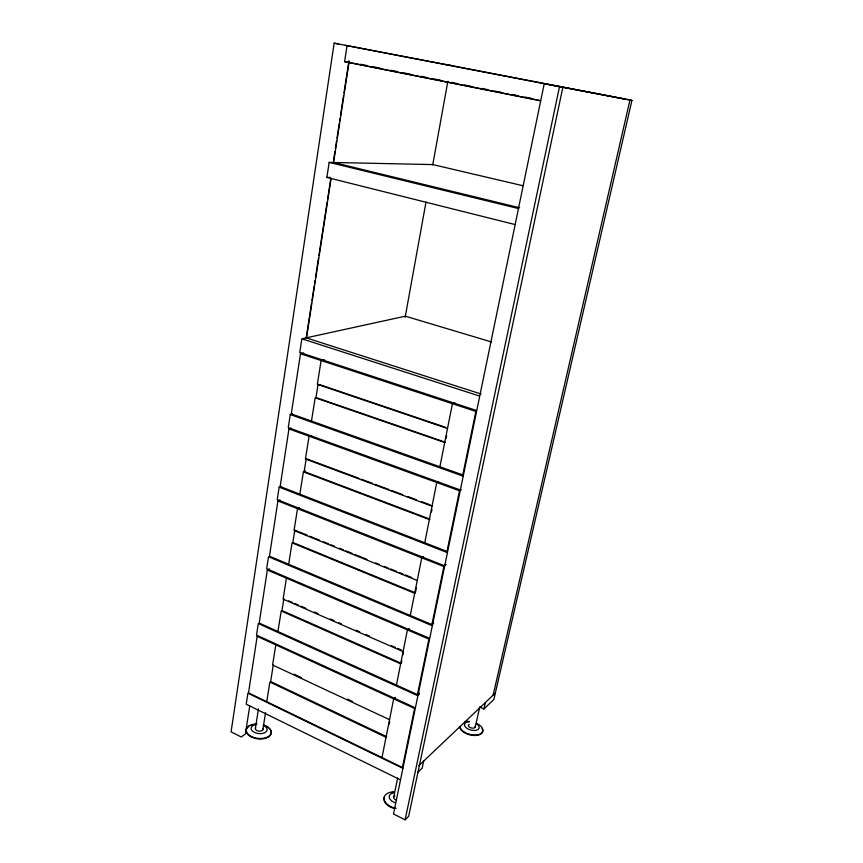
<?xml version="1.0" encoding="UTF-8"?>
<svg xmlns="http://www.w3.org/2000/svg" width="863" height="863" viewBox="0 0 863 863"><rect width="100%" height="100%" fill="white"/><g stroke="black" fill="none" stroke-linecap="round" stroke-linejoin="round"><path stroke-width="1.29" d="M338.641 44.013L334.154 43.15L231.079 731.856L241.198 736.97L245.394 734.025L249.709 706.042M281.306 486.247L279.159 487.131L277.239 499.655L444.391 565.707L446.182 564.531M292.428 413.862L290.259 414.553L288.264 427.617L460.044 489.85M515.157 224.574L326.872 177.422L329.17 162.384L432.784 164.585L522.967 185.728M540.702 100.82L344.596 61.629L347.045 45.642M269.472 568.922L267.336 570.012L259.202 623.054L417.465 694.586L419.267 693.086M280.076 500.011L277.929 500.928L269.461 556.171L431.899 624.575L433.711 623.237M291.133 428.177L288.965 428.9L280.141 486.505L446.991 551.414L459.494 490.756L461.295 489.785M300.486 353.754L291.273 413.873L462.773 474.909L475.858 411.414L300.486 353.754L303.754 352.978M306.236 337.724L311.565 303.14M311.975 300.475L314.229 285.847M314.639 283.183L315.049 280.529M315.459 277.864L318.544 257.918M318.954 255.254L327.153 202.05M327.562 199.385L330.648 179.439M333.517 160.809L334.952 151.5M335.362 148.846L336.592 140.863M337.002 138.199L339.256 123.571M339.666 120.906L340.076 118.253M340.486 115.588L343.56 95.642M343.97 92.977L348.9 61.057M306.451 338.285L331.122 178.393M333.593 162.406L349.213 61.144M248.717 726.107L248.641 726.624A12.589 7.195 6.6 0 0 246.235 729.904M255.394 728.404L258.469 708.879M266.743 701.695L269.871 682.04L386.031 737.272M275.804 644.866L272.589 664.985L389.537 719.677M277.929 631.511L281.209 610.972L400.648 663.83M286.43 578.167L283.096 599.116L403.097 651.565M288.652 564.262L292.061 542.859L414.693 593.291M299.828 494.165L303.388 471.856L305.502 471.004M311.478 421.058L315.189 397.778L444.704 442.514M262.859 729.548L265.556 712.644M273.355 664.51L270.637 681.533L386.71 736.7M283.862 598.695L281.974 610.54L401.327 663.323L401.813 660.864M318.113 384.111L315.977 397.541L445.384 442.212M405.125 317.379L426.009 202.028M432.73 164.909L447.843 81.37M381.996 757.563L393.679 698.89L395.524 697.39M396.419 685.082L407.412 629.882L409.267 628.555M410.281 615.47L421.748 557.822L423.604 556.678M424.747 542.762L436.743 482.503L438.587 481.576M439.882 466.754L452.428 403.711L454.877 402.762M389.213 724.133L389.709 721.619M403.043 654.737L403.528 652.288M416.387 587.714L415.373 592.838L292.837 542.482L294.801 530.141L307.239 535.179M431.489 511.91L431.975 509.472M446.139 438.393L446.646 435.847M393.668 797.369L397.649 777.995M417.465 694.586L428.911 639.073L267.336 570.012M431.899 624.575L443.862 566.57L277.929 500.928M547.66 84.337L544.24 83.689L393.485 813.971L405.103 819.85L559.526 86.634M423.69 761.058L422.19 768.113L417.649 772.471M475.211 727.142L479.85 706.689M480.335 707.358L483.927 708.965L485.405 702.493M493.118 695.179L629.968 100.032M445.567 64.466L631.921 100.41L493.852 699.462L483.927 708.965M405.103 819.85L408.674 816.225L562.859 87.271L334.154 43.15M418.782 765.718L495.319 693.086M419.386 694.132L417.573 695.632L258.274 623.561L256.516 635.103L415.092 707.714M299.623 507.724L297.519 508.674L294.035 530.508L417.239 580.475M311.198 435.448L309.073 436.193L305.437 458.976L432.029 506.193M324.326 359.731L321.133 360.54L317.336 384.326L447.498 428.501M302.945 338.566L405.34 316.182L491.554 341.975M326.872 177.422L330.173 177.422M344.596 61.629L540.173 100.561M548.037 84.412L624.035 98.889M554.855 85.728L631.921 100.41M345.362 45.308L450.723 65.459M360.594 64.272L367.163 65.577M373.733 66.893L380.313 68.209M390.82 70.302L397.401 71.618M403.97 72.924L410.54 74.24M421.058 76.343L427.627 77.648M434.197 78.965L440.766 80.27M451.284 82.373L457.854 83.689M464.423 84.995L470.993 86.311M481.511 88.404L488.08 89.72M494.65 91.036L501.23 92.341M511.737 94.445L518.307 95.761M524.887 97.066L531.457 98.382M333.269 162.406L519.699 207.789M329.17 162.384L518.458 208.544M306.214 337.854L481.079 394.013M479.397 396.009L301.856 338.803L299.763 352.449L476.419 410.443M319.396 384.542L445.621 427.347M290.259 414.553L462.881 476.063M288.965 428.9L459.494 490.756M358.814 478.285L306.214 458.674L304.154 471.543L430.044 519.202M361.317 479.213L372.589 483.42M375.092 484.359L388.868 489.494M391.371 490.421L402.643 494.628M407.66 496.495L416.419 499.763M421.435 501.63L430.195 504.898M303.388 471.856L429.364 519.58M279.159 487.131L447.11 552.525M309.731 536.193L319.677 540.227M323.409 541.737L328.382 543.755M330.863 544.758L334.596 546.268M339.569 548.285L343.301 549.796M345.793 550.81L352.007 553.323M354.499 554.337L366.937 559.375M375.642 562.903L379.364 564.413M384.348 566.43L388.07 567.94M390.561 568.954L396.775 571.468M399.267 572.482L402.999 573.992M405.481 574.995L411.705 577.52M396.516 800.195L395.567 799.807A3.991 2.427 12.9 0 1 393.819 796.754M432.018 625.653L268.501 556.743L266.667 568.76L429.418 638.264M288.749 600.831L292.428 602.439M294.876 603.507L298.544 605.103M300.993 606.171L305.88 608.318M314.445 612.05L318.123 613.658M330.356 618.998L334.024 620.605M338.922 622.741L341.37 623.809M356.052 630.227L359.72 631.824M365.836 634.499L369.515 636.107M391.532 645.718L395.2 647.326M397.649 648.393L401.327 650.001M294.046 674.176L301.349 677.584M347.606 699.203L352.482 701.479M402.902 768.34L247.908 693.162L246.214 704.23L400.518 779.872M475.125 726.128A3.538 1.888 14.6 0 1 474.391 727.887A3.538 1.888 14.6 0 1 471.09 727.876L470.238 727.552A3.538 1.888 14.6 0 1 469.278 724.348M476.376 723.28A11.802 6.332 14.6 0 1 482.449 732.007A11.802 6.332 14.6 0 1 470.108 734.413A11.802 6.332 14.6 0 1 459.86 726.495M464.974 721.651A11.802 6.332 14.6 0 1 469.58 721.479M482.126 728.491A11.791 6.332 14.6 0 1 473.56 735.459A11.791 6.332 14.6 0 1 459.752 726.98M476.646 723.884A7.551 4.035 14.6 0 1 476.484 730.195A7.551 4.035 14.6 0 1 465.373 726.97A7.551 4.035 14.6 0 1 469.44 721.792M262.859 728.987A3.776 2.158 6.6 0 1 261.413 730.875A3.776 2.158 6.6 0 1 257.681 730.864L256.829 730.519A3.776 2.158 6.6 0 1 255.653 727.876M263.28 724.812A12.589 7.195 6.6 0 1 268.188 736.7A12.589 7.195 6.6 0 1 247.757 733.83A12.589 7.195 6.6 0 1 256.894 723.917M270.108 729.634A12.589 7.195 6.6 0 1 262.179 738.933A12.589 7.195 6.6 0 1 246.268 731.802M250.906 725.449A12.589 7.195 6.6 0 1 253.69 724.704M266.041 726.441A12.589 7.195 6.6 0 1 268.393 727.908M263.841 725.643A8.058 4.595 6.6 0 1 264.671 732.763A8.058 4.595 6.6 0 1 252.438 731.047A8.058 4.595 6.6 0 1 255.901 724.532M394.229 796.225A3.991 2.427 12.9 0 1 394.866 795.815M393.69 808.351A13.29 8.134 12.9 0 1 384.391 796.883M391.468 792.568A13.29 8.134 12.9 0 1 393.582 792.374M396.074 808.383A13.29 8.123 12.9 0 1 384.1 799.224A13.29 8.123 12.9 0 1 393.69 791.846M395.47 802.806A8.511 5.189 12.9 0 1 389.289 797.552A8.511 5.189 12.9 0 1 393.377 792.86M257.174 636.333L248.512 692.86L402.428 767.477L414.596 708.48L257.174 636.333"/></g></svg>
